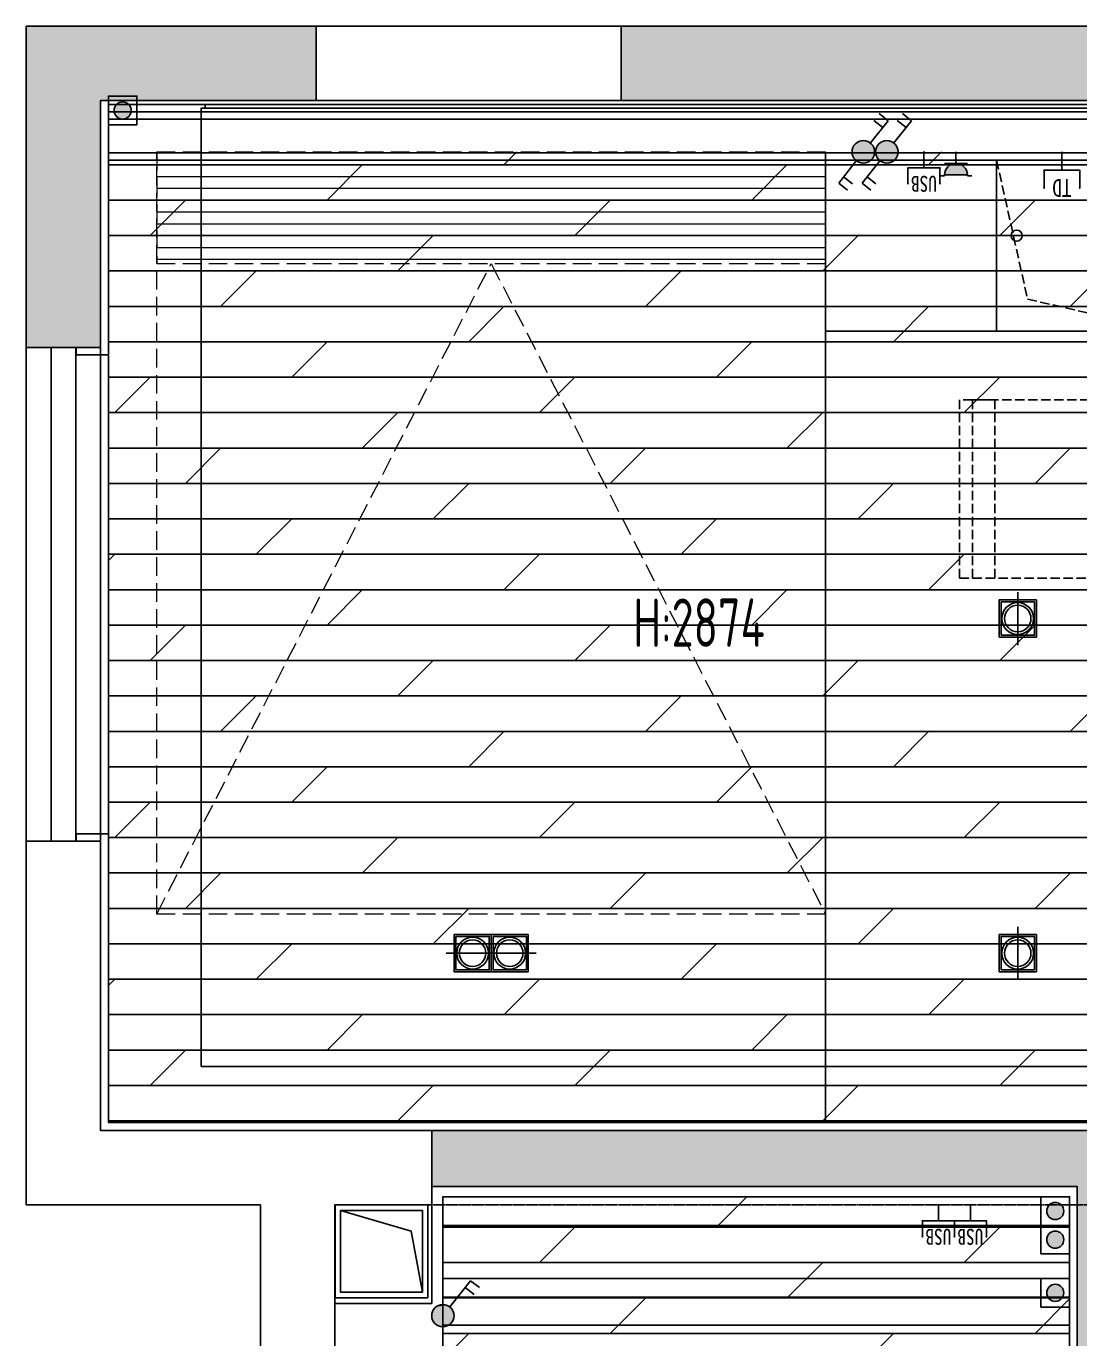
# Model space of a CAD drawing. Header units: millimetres. Extents: x -108767 to 78913, y -380878 to 1470.
# Drawn here: x 31099 to 33934, y -220709 to -217179 of the extents above; entities that cross this region are included whole.
import ezdxf
from ezdxf.enums import TextEntityAlignment as Align

# ---------------------------------------------------------------- set-up
doc = ezdxf.new("R2010")
doc.units = ezdxf.units.MM
doc.header["$LTSCALE"] = 10
doc.linetypes.add('DASH', pattern=[0.35, 0.25, -0.1])
doc.linetypes.add('DOTE', pattern=[2.42, 2, -0.2, 0.02, -0.2])
for name, color, linetype in [('DY-300$0$N-厨房烟道', 6, 'Continuous'), ('NW-01-wall(原有墙体)', 255, 'Continuous'), ('NW-01-尺寸标注', 252, 'Continuous'), ('NW-01wall(新墙体)', 140, 'Continuous'), ('NW-01梁', 4, 'Continuous'), ('NW-02-fr(地面家具)', 74, 'Continuous'), ('NW-02-free(活动家具)', 241, 'Continuous'), ('NW-02-light(平面灯具)', 12, 'Continuous'), ('NW-02不到底不到顶家具', 54, 'Continuous'), ('NW-03-地面铺装', 8, 'Continuous'), ('NW-04-light(天花灯具)', 1, 'Continuous'), ('NW-04-天花造型粗线', 163, 'Continuous'), ('NW-完成面（用于平面）', 43, 'Continuous'), ('NW-开关插座', 117, 'Continuous'), ('NW-开关面板', 147, 'Continuous'), ('NW-强弱电插座', 223, 'Continuous'), ('NW-强电插座', 223, 'Continuous'), ('平面图', 7, 'Continuous')]:
    doc.layers.add(name, color=color, linetype=linetype)
doc.styles.add('_TCH_LABEL', font='COMPLEX', dxfattribs={"bigfont": 'GBCBIG'})
doc.styles.get("Standard").update_dxf_attribs({"font": ''})
doc.styles.add('TSSD_REIN', font='tssdeng.shx', dxfattribs={"width": 0.7, "bigfont": 'hztxt.shx'})
doc.styles.add('宋体', font='', dxfattribs={"width": 0.8})
doc.styles.get('Standard').set_extended_font_data('SimSun')
doc.styles.get('宋体').set_extended_font_data('SimSun')
doc.linetypes.add('铝质LED灯条', pattern='A,12.7,-5.08,["AL.LED",宋体,S=2.54,R=0,X=-2.54,Y=-1.27],-10', length=27.78)

# ---------------------------------------------------------------- blocks, each defined once
blk = doc.blocks.new('DY-300$0$yandao')
at = {"layer": 'DY-300$0$N-厨房烟道'}
for points in [[(2327435.7, -26479.3), (2327185.7, -26479.3), (2327185.7, -26229.3), (2327435.7, -26229.3)], [(2327420.7, -26464.3), (2327200.7, -26464.3), (2327200.7, -26244.3), (2327420.7, -26244.3)]]:
    blk.add_lwpolyline(points, close=True, dxfattribs=at)
blk.add_lwpolyline([(2327200.7, -26244.3), (2327256, -26433.7), (2327420.7, -26464.3)], dxfattribs=at)
blk = doc.blocks.new('梁')
at = {"layer": 'NW-01梁', "linetype": 'DASH'}
blk.add_lwpolyline([(32190.2, -228467.2), (32190.2, -228667.2), (42620.2, -228667.2), (42620.2, -228467.2)], close=True, dxfattribs=at)
blk = doc.blocks.new('df')
at = {"layer": 'NW-02-free(活动家具)', "linetype": 'DASH', "lineweight": 5, "ltscale": 20}
h = blk.add_hatch(dxfattribs=at)
h.set_pattern_fill('LINE', color=250, scale=10, angle=-90, style=0)
h.set_pattern_definition([(270, (-3e-11, 1070), (31.75, -7e-15), [])])
h.paths.add_polyline_path([(0, 750), (-300, 750), (-300, -1050), (0, -1050)])
at = {"layer": 'NW-02-free(活动家具)', "color": 8, "linetype": 'DASH', "lineweight": 5, "ltscale": 20}
blk.add_lwpolyline([(0, 750), (0, -1050), (-2050, -1050), (-2050, 750), (0, 750)], dxfattribs=at)
at = {"layer": 'NW-02-free(活动家具)', "color": 251, "linetype": 'DASH', "lineweight": 5, "ltscale": 20}
blk.add_lwpolyline([(-2050, 750), (-300, -150), (-2050, -1050)], dxfattribs=at)
at = {"layer": 'NW-02-free(活动家具)', "linetype": 'DASH', "lineweight": 5, "ltscale": 20}
blk.add_lwpolyline([(0, 750), (-300, 750), (-300, -1050)], dxfattribs=at)
blk = doc.blocks.new('嵌入式射灯1')
at = {"color": 250, "linetype": 'DOTE', "ltscale": 30}
blk.add_line((0, 100), (0, -100), dxfattribs=at)
blk.add_lwpolyline([(-100, 0, 0, 0, 0), (100, 0, 30, 0, 0), (154.9, 0, 0, 0, 0)], format="xyseb", dxfattribs=at)
blk.add_circle((0, 0), 60)
at = {"color": 250}
blk.add_circle((0, 0), 50, dxfattribs=at)
blk = doc.blocks.new('*U241')
at = {"layer": 'NW-04-light(天花灯具)', "color": 1, "ltscale": 15}
blk.add_lwpolyline([(150844.17, -14074.61), (150848.37, -14074.61), (150848.37, -14078.82), (150844.17, -14078.82)], close=True, dxfattribs=at)
at = {"layer": 'NW-04-light(天花灯具)', "color": 8, "ltscale": 15}
blk.add_lwpolyline([(150844.38, -14074.82), (150848.16, -14074.82), (150848.16, -14078.61), (150844.38, -14078.61)], close=True, dxfattribs=at)
at = {"layer": 'NW-04-light(天花灯具)', "color": 1, "linetype": 'DASH', "ltscale": 15, "xscale": 0.03000000000000001, "yscale": 0.03000000000000001, "zscale": 0.03000000000000001, "rotation": 90.00000000027025}
blk.add_blockref('嵌入式射灯1', (150846.27, -14076.71), dxfattribs=at)
blk = doc.blocks.new('2.3_C-004')
at = {"layer": 'NW-02-free(活动家具)', "linetype": 'ByBlock'}
for points in [[(-20, 56), (28, 56), (28, 0), (-20, 0)], [(-20, 52.5), (28, 52.5), (28, 46.5), (-20, 46.5)]]:
    blk.add_lwpolyline(points, close=True, dxfattribs=at)
blk = doc.blocks.new('墙面安装电视插座')
for p, q in [((-50.1, 50), (-50.1, 100.1)), ((50.1, 100.1), (50.1, 50)), ((50.1, 50), (-50.1, 50)), ((0, 50.1), (0, 0))]:
    blk.add_line(p, q)
for p in [(-50.1, 100.1), (50.1, 100.1), (-50.1, 50), (50.1, 50), (0, 0)]:
    blk.add_point(p)
at = {"color": 8, "style": '宋体', "width": 0.8, "flags": 8}
blk.add_attdef('TV', text='', height=50, dxfattribs=at).set_placement((0, 100.1), align=Align.MIDDLE_CENTER)
at = {"style": '_TCH_LABEL', "flags": 9}
blk.add_attdef('A', (0, 0), '', height=0.002, dxfattribs=at)
blk = doc.blocks.new('*U262')
at = {"layer": 'NW-强电插座'}
ref = blk.add_blockref('墙面安装电视插座', (225.9, 1978.7), dxfattribs=dict(at, xscale=0.8587014373779767, yscale=0.8587014373779767, zscale=0.8587014373779767))
ref.add_attrib('TV', 'USB', dxfattribs={"layer": '0', "color": 8, "height": 42.94, "style": '宋体', "width": 0.8}).set_placement((225.9, 2064.7), align=Align.MIDDLE_CENTER)
blk = doc.blocks.new('_LINKPT1')
blk.add_line((0, 0), (0, 0))
blk = doc.blocks.new('单相二三极安全插座')
at = {"linetype": 'Continuous'}
for p, q in [((-33.3, 49.9), (-23.8, 49.9)), ((-23.8, 49.9), (-23.8, 47.5)), ((-23.8, 47.5), (23.8, 47.5)), ((23.8, 49.9), (23.8, 47.5)), ((23.8, 49.9), (33.3, 49.9)), ((23.8, 23.8), (-23.8, 23.8)), ((0, 23.8), (0, 0))]:
    blk.add_line(p, q, dxfattribs=at)
blk.add_arc((0, 47.5), 23.8, 180, 0, dxfattribs=at)
for points in [[(20.6, 35.7), (-20.6, 35.7), (23.8, 47.5), (-23.8, 47.5)], [(11.9, 27), (-11.9, 27), (20.6, 35.7), (-20.6, 35.7)], [(0, 23.8), (0, 23.8), (11.9, 27), (-11.9, 27)]]:
    blk.add_solid(points, dxfattribs=at)
at = {"linetype": 'Continuous', "xscale": 0.0950808586651788, "yscale": 0.0950808586651788, "zscale": 0.0950808586651788}
blk.add_blockref('_LINKPT1', (0, 0), dxfattribs=at)
blk = doc.blocks.new('*U260')
at = {"layer": 'NW-强电插座', "xscale": 1.2943, "yscale": 1.2943, "zscale": 1.2943}
blk.add_blockref('单相二三极安全插座', (225.9, 1978.7), dxfattribs=at)
blk = doc.blocks.new('*U61')
h = blk.add_hatch(color=256)
h.dxf.hatch_style = 1
edge = h.paths.add_edge_path()
edge.add_arc((0, 40), 30, 0, 360)
blk.add_lwpolyline([(-50, -10), (50, -10), (50, 90), (-50, 90)], close=True)
blk.add_circle((0, 40), 30)
blk = doc.blocks.new('*U264')
at = {"layer": 'NW-强电插座', "xscale": 0.7704166666280803, "yscale": 0.7704166666280803, "zscale": 0.7704166666280803}
blk.add_blockref('*U61', (225.9, 1986.4), dxfattribs=at)
blk = doc.blocks.new('srhgdrth')
at = {"layer": 'NW-开关面板'}
for p, q in [((5927.29, -114.51), (5928, -113.79)), ((5929.4, -116.62), (5927.29, -114.51)), ((5927.83, -115.05), (5928.54, -114.33))]:
    blk.add_line(p, q, dxfattribs=at)
blk.add_circle((5930.11, -117.33), 1, dxfattribs=at)
for points in [[(5929.11, -117.33), (5929.11, -117.33), (5929.24, -117.83), (5929.24, -116.83)], [(5929.24, -117.83), (5929.24, -116.83), (5929.61, -118.2), (5929.61, -116.46)], [(5929.61, -118.2), (5929.61, -116.46), (5930.11, -118.33), (5930.11, -116.33)], [(5930.61, -118.2), (5930.61, -116.46), (5930.11, -118.33), (5930.11, -116.33)], [(5930.98, -117.83), (5930.98, -116.83), (5930.61, -118.2), (5930.61, -116.46)], [(5931.11, -117.33), (5931.11, -117.33), (5930.98, -117.83), (5930.98, -116.83)]]:
    blk.add_solid(points, dxfattribs=at)
at = {"layer": 'NW-开关面板', "xscale": 4.805045045043872, "yscale": 4.805045045043872, "zscale": 4.805045045043872, "rotation": 90}
for p in [(5929.11, -117.33), (5930.11, -116.33), (5931.11, -117.33)]:
    blk.add_blockref('_LINKPT1', p, dxfattribs=at)
at = {"layer": 'NW-开关面板', "width": 0.8, "flags": 9}
blk.add_attdef('A', (5931.11, -117.33), '', height=0.0000961, rotation=90, dxfattribs=at)
blk = doc.blocks.new('*U269')
at = {"layer": 'NW-开关插座', "xscale": 30.1, "yscale": 30.1, "zscale": 30.1}
blk.add_blockref('srhgdrth', (-178270.5, 5545.6), dxfattribs=at)
blk = doc.blocks.new('eqweqweqweqweqweq')
at = {"layer": 'NW-开关面板'}
h = blk.add_hatch(color=256, dxfattribs=at)
edge = h.paths.add_edge_path()
edge.add_arc((0, 0), 1.01, 0, 360)
for p, q in [((-3.24, 1.81), (-2.52, 2.52)), ((-0.72, 0.72), (-2.52, 2.52)), ((-2.69, 1.26), (-1.98, 1.98)), ((0.72, -0.72), (2.52, -2.52)), ((2.01, -2.01), (2.72, -1.29)), ((2.52, -2.52), (3.24, -1.81))]:
    blk.add_line(p, q, dxfattribs=at)
blk.add_circle((0, 0), 1.01, dxfattribs=at)
blk = doc.blocks.new('*U270')
at = {"layer": 'NW-开关插座', "xscale": 30.1, "yscale": 30.1, "zscale": 30.1}
blk.add_blockref('eqweqweqweqweqweq', (225.9, 2013.9), dxfattribs=at)

msp = doc.modelspace()

# ---------------------------------------------------------------- hatches: boundary and pattern name
at = {"layer": 'NW-01-wall(原有墙体)'}
h = msp.add_hatch(color=250, dxfattribs=at)
h.dxf.hatch_style = 1
h.paths.add_polyline_path([(31099.2, -217178.6), (31099.2, -218042.6), (31299.2, -218042.6), (31299.2, -217378.6), (31879.2, -217378.6), (31879.2, -217178.6)])
h = msp.add_hatch(color=250, dxfattribs=at)
h.dxf.hatch_style = 1
h.paths.add_polyline_path([(32700.2, -217378.6), (35630.2, -217378.6), (35630.2, -217178.6), (32700.2, -217178.6)])
at = {"layer": 'NW-03-地面铺装'}
h = msp.add_hatch(dxfattribs=at)
h.set_pattern_fill('DOLMIT', color=250, scale=15)
h.paths.add_polyline_path([(35580.2, -220068), (35580.2, -219267.6), (35565.2, -219267.6), (35565.2, -219255.6), (35530.2, -219255.6), (35530.2, -219235.6), (34740.2, -219235.6), (34740.2, -219195.6), (34690.2, -219195.6), (34690.2, -219235.6), (34670.2, -219235.6), (34670.2, -217516.6), (31320.2, -217516.6), (31320.2, -220126.6), (34096.6, -220126.6), (34096.6, -220626.6), (35410.2, -220626.6), (35410.2, -220100), (35530.2, -220100), (35530.2, -220080), (35565.2, -220080), (35565.2, -220068), (35580.2, -220068)])
h = msp.add_hatch(dxfattribs=at)
h.set_pattern_fill('DOLMIT', color=250, scale=15)
h.paths.add_polyline_path([(35580.2, -221662.1), (35565.2, -221662.1), (35565.2, -221674.1), (35530.2, -221674.1), (35530.2, -221694.1), (34830.2, -221694.1), (34830.2, -221704.1), (34850.2, -221704.1), (34850.2, -221724.1), (34830.2, -221724.1), (34830.2, -222416.6), (35430.2, -222416.6), (35430.2, -223726.6), (31920.2, -223726.6), (31920.2, -220766.6), (32220.2, -220766.6), (32220.2, -220326.6), (33906.6, -220326.6), (33906.6, -220766.6), (34850.2, -220766.6), (34850.2, -220786.6), (34830.2, -220786.6), (34830.2, -220796.6), (35530.2, -220796.6), (35530.2, -220816.6), (35565.2, -220816.6), (35565.2, -220828.6), (35580.2, -220828.6), (35580.2, -221662.1)])
at = {"layer": '平面图'}
h = msp.add_hatch(dxfattribs=at)
h.set_pattern_fill('14砌块砖隔墙', color=250, scale=184.459189, style=0, pattern_type=2)
h.set_pattern_definition([(0, (54.42, -58.25), (92.2296, 184.45919), [0, -184.45919]), (0, (-53.5, -83.16), (92.2296, 184.45919), [0, -184.45919]), (0, (6.46, -85), (92.2296, 184.45919), [0, -184.45919]), (0, (71.94, -30.58), (92.2296, 184.45919), [0, -184.45919]), (0, (-4.61, -94.22), (92.2296, 184.45919), [0, -184.45919]), (0, (90.39, 85.62), (92.2296, 184.45919), [0, -184.45919]), (0, (34.12, 70.87), (92.2296, 184.45919), [0, -184.45919]), (0, (63.64, 47.81), (92.2296, 184.45919), [0, -184.45919]), (0, (-86.7, 44.12), (92.2296, 184.45919), [0, -184.45919]), (0, (3.69, 35.82), (92.2296, 184.45919), [0, -184.45919]), (0, (-31.36, -11.22), (92.2296, 184.45919), [0, -184.45919]), (0, (-29.51, -80.39), (92.2296, 184.45919), [0, -184.45919]), (0, (39.66, -87.77), (92.2296, 184.45919), [0, -184.45919]), (0, (90.39, -6.6), (92.2296, 184.45919), [0, -184.45919]), (0, (-82.08, -35.2), (92.2296, 184.45919), [0, -184.45919]), (0, (-66.4, -3.84), (92.2296, 184.45919), [0, -184.45919]), (0, (5.53, -16.75), (92.2296, 184.45919), [0, -184.45919]), (0, (-20.29, -43.5), (92.2296, 184.45919), [0, -184.45919]), (0, (-35.05, 17.37), (92.2296, 184.45919), [0, -184.45919]), (0, (-11.99, 86.55), (92.2296, 184.45919), [0, -184.45919]), (0, (-74.7, -73.93), (92.2296, 184.45919), [0, -184.45919]), (0, (26.75, 48.73), (92.2296, 184.45919), [0, -184.45919]), (0, (-59.03, 51.5), (92.2296, 184.45919), [0, -184.45919]), (0, (-73.78, 75.48), (92.2296, 184.45919), [0, -184.45919]), (130.601294, (79.054, 27.871), (-461.14796828, 553.37757044), [8.09824, -3393.16109]), (18.434949, (65.878, 31.385), (461.1479726, 184.4591883), [8.33302, -1158.28932]), (90, (65.88, 23.48), (92.229595, 184.45919), [7.9054, -361.01297]), (161.565051, (73.784, 20.844), (-461.1479766, 184.459176), [8.33302, -1158.28932]), (53.130102, (73.784, 20.844), (92.2295947, 184.459189), [8.78377, -913.51216]), (135, (80.81, -73.14), (-92.229606, 184.459177), [7.45328, -514.2761]), (45, (70.27, -73.14), (92.229594, 184.459189), [7.45328, -514.2761]), (135, (75.54, -78.41), (-92.229606, 184.459177), [7.45328, -514.2761]), (45, (75.54, -78.41), (92.229594, 184.459189), [7.45328, -514.2761]), (116.56505, (-7.9, 50.71), (-1e-05, 368.91837), [9.82055, -196.41107]), (180, (-12.3, 59.5), (-92.2296, 184.45919), [10.54053, -173.91866]), (63.43495, (-27.23, 50.71), (1e-07, 368.91838), [9.82055, -196.41107]), (116.56505, (-22.84, 41.93), (-1e-05, 368.91837), [9.82055, -196.41107]), (0, (-22.84, 41.93), (92.2296, 184.45919), [10.54053, -173.91866]), (63.43495, (-12.3, 41.93), (1e-07, 368.91838), [9.82055, -196.41107]), (107.102728, (61.4864, -11.656), (-276.6887736, 922.29594868), [11.94722, -5005.8852]), (143.972626, (57.973, -0.237), (-1752.362276, 1291.21432354), [11.94722, -2496.96889]), (180, (48.31, 6.79), (-92.2296, 184.45919), [11.4189, -173.04028]), (36.027373, (27.23, -0.237), (1752.3622853, 1291.2143111), [11.94722, -2496.96889]), (71.565051, (23.716, -10.777), (276.6887854, 922.2959447), [11.11069, -1155.51165]), (107.102728, (27.23, -22.1964), (-276.6887736, 922.29594868), [11.94722, -5005.8852]), (143.972626, (36.892, -29.223), (-1752.362276, 1291.21432354), [11.94722, -2496.96889]), (0, (36.9, -29.22), (92.2296, 184.45919), [11.4189, -173.04028]), (36.027373, (48.311, -29.223), (1752.3622853, 1291.2143111), [11.94722, -2496.96889]), (71.565051, (57.973, -22.196), (276.6887854, 922.2959447), [11.11069, -1155.51165]), (150.255118, (63.243, 74.425), (-276.6887842, 184.4591867), [7.0817, -1480.07582]), (90, (57.09, 70.91), (92.229595, 184.45919), [7.02702, -361.89135]), (29.744881, (57.095, 70.912), (276.6887837, 184.4591882), [7.0817, -1480.07582]), (116.56505, (20.2, -56.45), (-1e-05, 368.91837), [9.82055, -196.41107]), (168.690067, (15.81, -47.67), (-830.0663521, 184.4591846), [8.95772, -1872.16411]), (41.185925, (7e-11, -52.061), (2305.73985582, 2029.05106764), [9.33728, -3912.31871]), (90, (7e-11, -60.845), (92.229595, 184.45919), [8.78377, -360.1346]), (138.814074, (7.027, -66.994), (-2305.7398288, 2029.0510983), [9.33728, -3912.31871]), (16.699244, (7.027, -66.994), (3043.57661373, 922.29594078), [9.17053, -3842.45037]), (60.945396, (15.811, -64.358), (92.22959487, 184.45918847), [9.04345, -3789.20364]), (109.983106, (-57.0945, 20.844), (-461.14797504, 1291.2143218), [10.28114, -4307.79774]), (155.556045, (-60.608, 30.506), (-1198.98473437, 553.3775561), [10.61347, -4447.04414]), (24.4439547, (-79.932, 30.506), (1198.9847304, 553.37756493), [10.61347, -4447.04414]), (70.0168934, (-83.446, 20.844), (461.1479747, 1291.21432201), [10.28114, -4307.79774]), (109.983106, (-79.932, 11.182), (-461.14797504, 1291.2143218), [10.28114, -4307.79774]), (160.016893, (-70.27, 7.668), (-461.1479749, 184.4591814), [10.28114, -2148.75827]), (19.9831065, (-70.27, 7.668), (461.1479721, 184.4591895), [10.28114, -2148.75827]), (70.0168934, (-60.608, 11.182), (461.1479747, 1291.21432201), [10.28114, -4307.79774]), (122.005383, (11.419, 4.155), (-92.2296072, 184.4591801), [8.2866, -1731.89791]), (18.434949, (-0.878, 8.547), (461.1479726, 184.4591883), [8.33302, -1158.28932]), (90, (-0.88, 0.64), (92.229595, 184.45919), [7.9054, -361.01297]), (161.565051, (7.027, -1.994), (-461.1479766, 184.459176), [8.33302, -1158.28932]), (54.462322, (7.027, -1.994), (645.6071612, 922.2959445), [7.55608, -3165.99978]), (116.56505, (-42.16, -40.64), (-1e-05, 368.91837), [9.82055, -196.41107]), (180, (-46.55, -31.86), (-92.2296, 184.45919), [9.66215, -174.79703]), (59.036243, (-61.486, -40.642), (92.2295948, 184.4591881), [10.24355, -2140.9016]), (120.963756, (-56.216, -49.426), (-92.2296071, 184.4591806), [10.24355, -2140.9016]), (0, (-56.22, -49.43), (92.2296, 184.45919), [9.66215, -174.79703]), (63.43495, (-46.55, -49.43), (1e-07, 368.91838), [9.82055, -196.41107])])
h.paths.add_polyline_path([(34076.6, -220148.6), (32190.2, -220148.6), (32190.2, -220298.6), (33926.6, -220298.6), (33926.6, -220748.6), (35450.2, -220748.6), (35450.2, -220768.6), (35550.2, -220768.6), (35550.2, -220122), (35430.2, -220122), (35430.2, -220663.3), (34076.6, -220663.3)])

# ---------------------------------------------------------------- linework, layer by layer
at = {"layer": 'NW-01-wall(原有墙体)'}
for p, q in [((32700.2, -217230.6), (32700.2, -217378.6)), ((31165.8, -218042.6), (31165.8, -219370.6)), ((31232.5, -218042.6), (31232.5, -219370.6))]:
    msp.add_line(p, q, dxfattribs=at)
for points in [[(31099.2, -217178.6), (31879.2, -217178.6), (31879.2, -217378.6), (31299.2, -217378.6), (31299.2, -218042.6), (31099.2, -218042.6), (31099.2, -217178.6)], [(31879.2, -217178.6), (32700.2, -217178.6), (32700.2, -217378.6), (31879.2, -217378.6)], [(32700.2, -217178.6), (35630.2, -217178.6), (35630.2, -217378.6), (32700.2, -217378.6)], [(31099.2, -219370.6), (31299.2, -219370.6), (31299.2, -218042.6), (31099.2, -218042.6)], [(31929.2, -220983.6), (31729.2, -220983.6), (31729.2, -220348.6), (31099.2, -220348.6), (31099.2, -219370.6), (31299.2, -219370.6), (31299.2, -220148.6), (32190.2, -220148.6), (32190.2, -220348.6), (31929.2, -220348.6), (31929.2, -220983.6)]]:
    msp.add_lwpolyline(points, close=True, dxfattribs=at)
msp.add_lwpolyline([(31929.2, -220348.6), (32190.2, -220348.6), (32190.2, -220613.6), (31929.2, -220613.6), (31929.2, -220348.6)], dxfattribs=at)
at = {"layer": 'NW-01wall(新墙体)'}
msp.add_lwpolyline([(32190.2, -220298.6), (32190.2, -220148.6), (34076.6, -220148.6), (34076.6, -220648.6), (35430.2, -220648.6), (35430.2, -220122), (35550.2, -220122), (35550.2, -220748.6), (35550.2, -220768.6), (35450.2, -220768.6), (35450.2, -220748.6), (33926.6, -220748.6), (33926.6, -220298.6)], close=True, dxfattribs=at)
at = {"layer": 'NW-02-fr(地面家具)', "color": 8, "linetype": 'ByBlock', "ltscale": 20}
msp.add_lwpolyline([(33250.2, -217518.6), (33250.2, -220126.6), (31320.2, -220126.6), (31320.2, -217518.6)], close=True, dxfattribs=at)
at = {"layer": 'NW-02-light(平面灯具)', "linetype": '铝质LED灯条'}
for p, q in [((33906.6, -220403.5), (32220.2, -220403.5)), ((33906.6, -220546.6), (32220.2, -220546.6)), ((33906.6, -220671.6), (32220.2, -220671.6))]:
    msp.add_line(p, q, dxfattribs=at)
msp.add_lwpolyline([(34715.2, -219195.6), (34715.2, -217408.6), (31320.2, -217408.6)], dxfattribs=at)
at = {"layer": 'NW-02不到底不到顶家具', "color": 8}
for points in [[(33250.2, -217538.6), (34170.2, -217538.6), (34170.2, -217998.6), (33250.2, -217998.6)], [(33710.2, -217998.6), (34170.2, -217998.6), (34170.2, -217538.6), (33710.2, -217538.6)]]:
    msp.add_lwpolyline(points, close=True, dxfattribs=at)
at = {"layer": 'NW-02不到底不到顶家具', "color": 8, "linetype": 'DASH', "ltscale": 10}
msp.add_lwpolyline([(33710.2, -217538.6), (33793.7, -217912.4), (34170.2, -217998.6)], dxfattribs=at)
at = {"layer": 'NW-02不到底不到顶家具'}
msp.add_lwpolyline([(32220.2, -222226.6), (32770.2, -222226.6), (32770.2, -220766.6), (33906.6, -220766.6), (33906.6, -220596.6), (32220.2, -220596.6), (32220.2, -222241.8)], close=True, dxfattribs=at)
at = {"layer": 'NW-02不到底不到顶家具', "color": 8}
msp.add_circle((33764.2, -217741.6), 15, dxfattribs=at)
at = {"layer": 'NW-03-地面铺装'}
msp.add_lwpolyline([(35580.2, -220068), (35580.2, -219267.6), (35565.2, -219267.6), (35565.2, -219255.6), (35530.2, -219255.6), (35530.2, -219235.6), (34740.2, -219235.6), (34740.2, -219195.6), (34690.2, -219195.6), (34690.2, -219235.6), (34670.2, -219235.6), (34670.2, -217538.6), (31320.2, -217538.6), (31320.2, -220126.6), (34096.6, -220126.6), (34096.6, -220626.6), (35410.2, -220626.6), (35410.2, -220100), (35530.2, -220100), (35530.2, -220080), (35565.2, -220080), (35565.2, -220068), (35580.2, -220068)], close=True, dxfattribs=at)
msp.add_lwpolyline([(32220.2, -220766.6), (32220.2, -220326.6), (33906.6, -220326.6), (33906.6, -220766.6)], dxfattribs=at)
at = {"layer": 'NW-04-天花造型粗线'}
for points in [[(31570.2, -219976.6), (34590.2, -219976.6), (34590.2, -217398.6), (31570.2, -217398.6)], [(31580.2, -217398.6), (34580.2, -217398.6), (34580.2, -217388.6), (31580.2, -217388.6)]]:
    msp.add_lwpolyline(points, close=True, dxfattribs=at)
at = {"layer": 'NW-完成面（用于平面）', "color": 251}
msp.add_line((31320.2, -217518.6), (34690.2, -217518.6), dxfattribs=at)
at = {"layer": 'NW-完成面（用于平面）'}
msp.add_line((31320.2, -217538.6), (34670.2, -217538.6), dxfattribs=at)
for points in [[(31320.2, -217388.6), (31320.2, -217538.6), (34670.2, -217538.6), (34670.2, -219235.6), (34690.2, -219235.6)], [(34740.2, -219195.6), (34740.2, -217388.6), (31320.2, -217388.6)], [(35580.2, -219267.6), (35565.2, -219267.6), (35565.2, -219255.6), (35530.2, -219255.6), (35530.2, -219235.6), (34740.2, -219235.6), (34740.2, -219195.6), (34690.2, -219195.6), (34690.2, -219235.6), (34670.2, -219235.6), (34670.2, -217538.6), (31320.2, -217538.6), (31320.2, -218062.6), (31233.5, -218062.6), (31233.5, -218042.6)], [(31233.5, -219370.6), (31233.5, -219350.6), (31320.2, -219350.6), (31320.2, -220126.6), (34096.6, -220126.6), (34096.6, -220626.6), (35410.2, -220626.6), (35410.2, -220100), (35530.2, -220100), (35530.2, -220080), (35565.2, -220080), (35565.2, -220068), (35580.2, -220068)], [(35580.2, -220828.6), (35565.2, -220828.6), (35565.2, -220816.6), (35530.2, -220816.6), (35530.2, -220796.6), (34830.2, -220796.6), (34830.2, -220786.6), (34850.2, -220786.6), (34850.2, -220766.6), (33906.6, -220766.6), (33906.6, -220326.6), (32220.2, -220326.6), (32220.2, -220766.6), (31949.2, -220766.6), (31949.2, -221003.6), (31833.5, -221003.6), (31833.5, -220983.6)]]:
    msp.add_lwpolyline(points, dxfattribs=at)
at = {"layer": 'NW-完成面（用于平面）', "color": 251}
msp.add_lwpolyline([(34690.2, -219195.6), (34690.2, -217428.6), (31320.2, -217428.6)], dxfattribs=at)

# ---------------------------------------------------------------- block references
at = {"layer": 'NW-01-wall(原有墙体)', "xscale": -1, "rotation": 90}
msp.add_blockref('DY-300$0$yandao', (5700.8, 2106837.1), dxfattribs=at)
at = {"layer": 'NW-01-尺寸标注'}
msp.add_blockref('梁', (0, 8318.6), dxfattribs=at)
at = {"layer": 'NW-02-free(活动家具)', "color": 8, "linetype": 'DASH', "lineweight": 5, "ltscale": 20, "rotation": 90.00004406396124}
msp.add_blockref('df', (32200.2, -217516.6), dxfattribs=at)
at = {"layer": 'NW-02-free(活动家具)', "linetype": 'DASH', "lineweight": 5, "ltscale": 20, "xscale": -10, "yscale": 10, "zscale": 10, "rotation": 90}
msp.add_blockref('2.3_C-004', (34170.2, -218383), dxfattribs=at)
at = {"layer": 'NW-04-light(天花灯具)', "xscale": 23.76, "yscale": 23.76, "zscale": 23.76, "rotation": 89.99999999999999}
for p in [(-300695.6, -3802878.9), (-300695.6, -3803778.9)]:
    msp.add_blockref('*U241', p, dxfattribs=at)
at = {"layer": 'NW-04-light(天花灯具)', "xscale": 23.76, "yscale": 23.76, "zscale": 23.76}
for p in [(-3551807.1, 114791.2), (-3551707.3, 114791.2)]:
    msp.add_blockref('*U241', p, dxfattribs=at)
at = {"layer": 'NW-开关插座', "rotation": 276.6842996492062}
for name, p, xscale, yscale, zscale in [('*U270', (31328.3, -217526.6), 0.9984580498866197, 0.9984580498866197, 0.9984580498866197), ('*U270', (31391.3, -217526.6), 0.9984580498866195, 0.9984580498866195, 0.9984580498866195), ('*U269', (30196.8, -220656.6), 0.9984580498866193, 0.9984580498866193, 0.9984580498866193)]:
    msp.add_blockref(name, p, dxfattribs=dict(at, xscale=xscale, yscale=yscale, zscale=zscale))
at = {"layer": 'NW-强弱电插座', "xscale": 0.9984580498866216, "yscale": 0.9984580498866216, "zscale": 0.9984580498866216}
for name, p, rotation in [('*U264', (33372.7, -217630.6), 89.99999999999999), ('*U262', (33740.3, -215540.9), 180), ('*U260', (33826.3, -215541), 180), ('*U264', (35882.2, -220590.6), 89.99999999999999), ('*U262', (33779.3, -218372.9), 180), ('*U262', (33865.3, -218372.9), 180), ('*U264', (35882.2, -220667.5), 89.99999999999999), ('*U264', (35882.2, -220810.6), 89.99999999999999)]:
    msp.add_blockref(name, p, dxfattribs=dict(at, rotation=rotation))
at = {"layer": 'NW-强弱电插座'}
ref = msp.add_blockref('墙面安装电视插座', (33886.1, -217517.8), dxfattribs=dict(at, xscale=0.9571097286073444, yscale=0.9571097286073444, zscale=0.9571097286073444, rotation=180.0000000000174))
ref.add_attrib('TV', 'TD', dxfattribs={"layer": '0', "color": 8, "height": 47.86, "rotation": 180, "style": '宋体', "width": 0.8}).set_placement((33886.1, -217613.6), align=Align.MIDDLE_CENTER)

# ---------------------------------------------------------------- texts
at = {"layer": 'NW-01梁', "color": 251, "style": 'TSSD_REIN', "width": 0.7}
msp.add_text('H:2874', height=130, dxfattribs=at).set_placement((32732.3, -218847.6))

doc.saveas('drawing.dxf')
